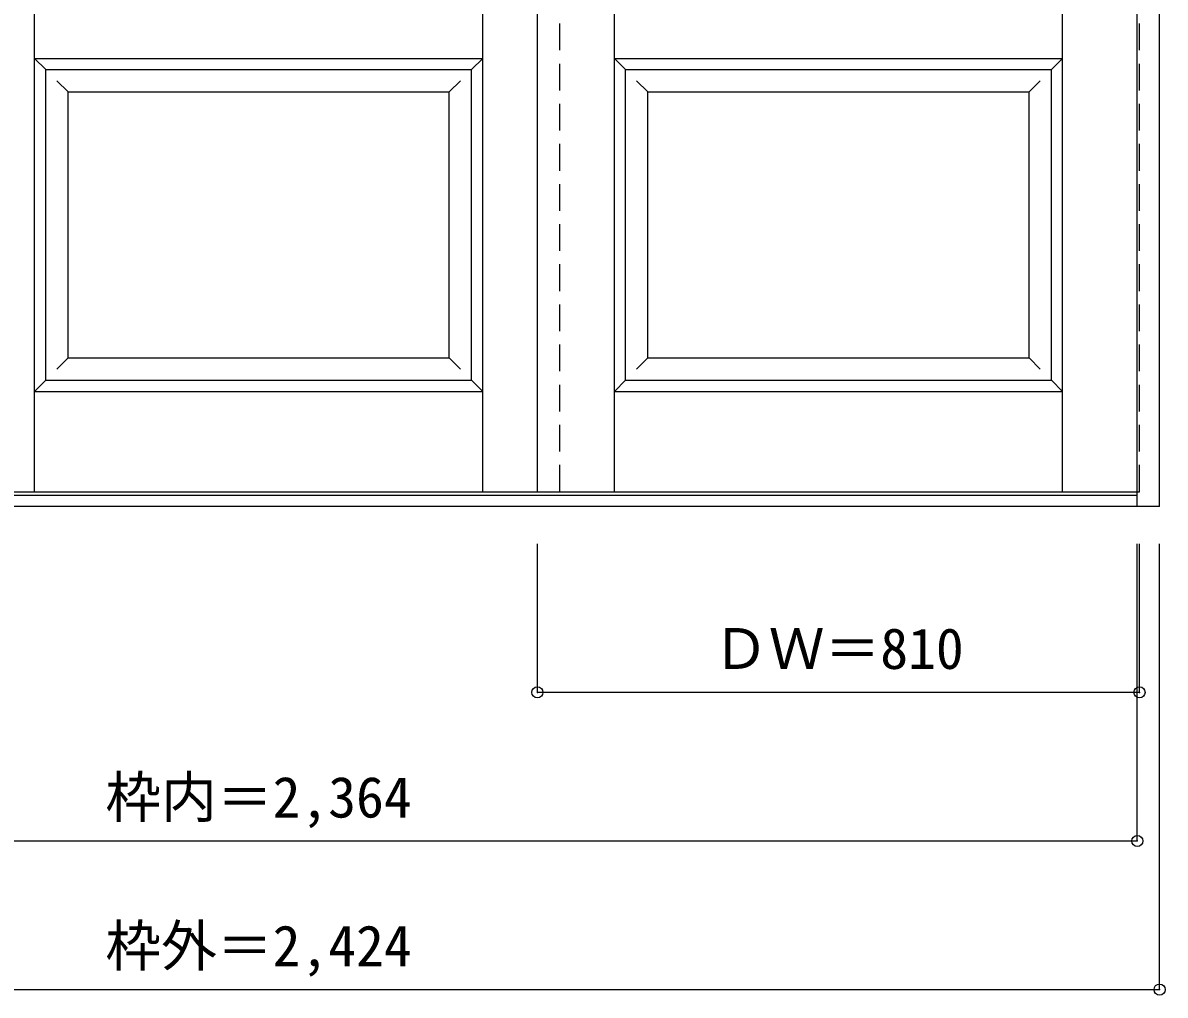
# Model space of a CAD drawing. Units: millimetres, scale not verified. Extents: x -1678 to 1298, y -1511 to 1201.
# Drawn here: x -239 to 1298, y -1511 to -202 of the extents above; entities that cross this region are included whole.
import ezdxf
from ezdxf.enums import TextEntityAlignment as Align

# ---------------------------------------------------------------- set-up
doc = ezdxf.new("R2010")
doc.units = ezdxf.units.MM
doc.header["$LTSCALE"] = 30
doc.header["$PDMODE"] = 32
doc.header["$PDSIZE"] = 15
doc.linetypes.add('DASHED1', pattern=[1.8, 1.2, -0.6])
doc.layers.add('0-0', color=4, linetype='DASHED1')
doc.layers.add('0-1_寸法', color=7, linetype='Continuous')
doc.styles.add('ＭＳ ゴシック', font='')
doc.styles.get('ＭＳ ゴシック').set_extended_font_data('MS Gothic')

msp = doc.modelspace()

# ---------------------------------------------------------------- linework, layer by layer
at = {"layer": '0-0', "color": 3, "linetype": 'Continuous'}
for p, q in [((1260.12, -853.2), (1260.12, 1193.8)), ((1290.12, -853.2), (1290.12, 1193.8)), ((453.12, -833.2), (453.12, 1149.8)), ((-208.38, -265.2), (364.62, -265.2)), ((-208.38, -683.2), (-208.38, -265.2)), ((364.62, -683.2), (364.62, -265.2)), ((571.62, -265.2), (1144.62, -265.2)), ((571.62, -683.2), (571.62, -265.2)), ((1144.62, -683.2), (1144.62, -265.2)), ((-208.38, -683.2), (364.62, -683.2)), ((571.62, -683.2), (1144.62, -683.2)), ((-1103.88, -833.2), (1260.12, -833.2)), ((1260.12, -838.2), (-1103.88, -838.2)), ((1290.12, -853.2), (-1133.88, -853.2))]:
    msp.add_line(p, q, dxfattribs=at)
at = {"layer": '0-0', "color": 7, "linetype": 'Continuous'}
for p, q in [((-223.38, -833.2), (-223.38, 1149.8)), ((379.62, -833.2), (379.62, 1149.8)), ((556.62, -833.2), (556.62, 1149.8)), ((1159.62, -833.2), (1159.62, 1149.8)), ((-223.38, -250.2), (-208.38, -265.2)), ((-223.38, -250.2), (379.62, -250.2)), ((379.62, -250.2), (364.62, -265.2)), ((556.62, -250.2), (571.62, -265.2)), ((556.62, -250.2), (1159.62, -250.2)), ((1159.62, -250.2), (1144.62, -265.2)), ((-193.38, -280.2), (-178.38, -295.2)), ((349.62, -280.2), (334.62, -295.2)), ((586.62, -280.2), (601.62, -295.2)), ((1129.62, -280.2), (1114.62, -295.2)), ((-178.38, -653.2), (-178.38, -295.2)), ((-178.38, -295.2), (334.62, -295.2)), ((334.62, -653.2), (334.62, -295.2)), ((601.62, -653.2), (601.62, -295.2)), ((601.62, -295.2), (1114.62, -295.2)), ((1114.62, -653.2), (1114.62, -295.2)), ((-178.38, -653.2), (-193.38, -668.2)), ((-178.38, -653.2), (334.62, -653.2)), ((334.62, -653.2), (349.62, -668.2)), ((601.62, -653.2), (586.62, -668.2)), ((601.62, -653.2), (1114.62, -653.2)), ((1114.62, -653.2), (1129.62, -668.2)), ((-208.38, -683.2), (-223.38, -698.2)), ((364.62, -683.2), (379.62, -698.2)), ((571.62, -683.2), (556.62, -698.2)), ((1144.62, -683.2), (1159.62, -698.2)), ((-223.38, -698.2), (379.62, -698.2)), ((556.62, -698.2), (1159.62, -698.2))]:
    msp.add_line(p, q, dxfattribs=at)
at = {"layer": '0-0'}
msp.add_line((483.12, -833.2), (483.12, 1149.8), dxfattribs=at)
msp.add_lwpolyline([(1260.12, -833.2), (1263.12, -833.2), (1263.12, 1149.8), (1260.12, 1149.8)], dxfattribs=at)
at = {"layer": '0-1_寸法', "color": 4}
for p, q in [((453.12, -1103.2), (453.12, -903.2)), ((1263.12, -1103.2), (1263.12, -903.2)), ((1263.12, -1103.2), (453.12, -1103.2))]:
    msp.add_line(p, q, dxfattribs=at)
for points in [[(-1133.88, -1503.2), (1290.12, -1503.2), (1290.12, -903.2)], [(-1103.88, -1303.2), (1260.12, -1303.2), (1260.12, -903.2)]]:
    msp.add_lwpolyline(points, dxfattribs=at)
at = {"layer": '0-1_寸法'}
for p in [(453.12, -1103.2), (1263.12, -1103.2), (1260.12, -1303.2), (1290.12, -1503.2)]:
    msp.add_point(p, dxfattribs=at)

# ---------------------------------------------------------------- texts
at = {"layer": '0-1_寸法', "style": 'ＭＳ ゴシック'}
for s, p in [('ＤＷ＝810', (689.37, -1088.2)), ('枠内＝2,364', (-128.13, -1288.2)), ('枠外＝2,424', (-128.13, -1488.2))]:
    msp.add_text(s, height=54.99, dxfattribs=at).set_placement(p, align=Align.BOTTOM_LEFT)

doc.saveas('drawing.dxf')
